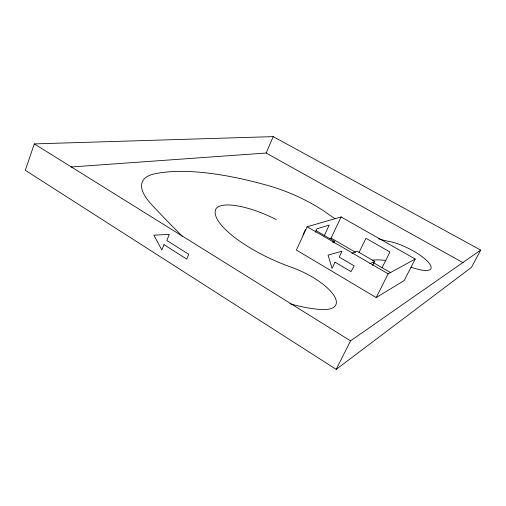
<?xml version="1.0" encoding="UTF-8"?>
<svg xmlns="http://www.w3.org/2000/svg" width="506" height="506" viewBox="0 0 506 506"><rect width="100%" height="100%" fill="white"/><g stroke="black" fill="none" stroke-linecap="round" stroke-linejoin="round"><path stroke-width="0.76" d="M34.313 143.9L25.3 170.275L336.199 369.386L471.434 267.377L480.7 250.103L273.246 136.614L34.313 143.9L350.544 340.848L480.7 250.103M70.948 167.005L266.137 153.033L273.246 136.614M302.949 235.031L305.472 229.572M307.148 226.751L296.383 250.04L376.192 297.56L404.205 280.533L415.224 259.015L341.088 216.954L307.148 226.751L388.153 273.835L415.224 259.015M315.282 232.324L316.92 228.807L329.248 225.069L324.245 235.701M329.602 238.611L331.063 238.111L341.088 216.954M334.074 242.848L334.719 241.495L315.94 230.591M359.026 252.507L365.964 238.301L389.949 251.988L382.087 267.706M372.669 265.492L374.68 261.438L356.989 251.191L351.91 253.31M336.199 369.386L350.544 340.848M376.192 297.56L388.153 273.835M369.854 263.746L374.68 261.438M332.676 242.229L334.719 241.495M266.137 153.033L463.167 262.772M331.063 238.111L355.61 252.349M373.46 262.703L390.796 272.759M276.27 219.579A50.202 15.566 23.9 0 0 215.417 210.123A72.845 22.568 24.4 0 0 291.165 267.168A44.167 15.629 25.3 0 1 333.075 294.22A44.167 15.629 25.3 0 1 321.848 309.533A89.138 30.486 24.4 0 1 289.932 303.771M182.362 236.296A1052.259 179.358 31 0 1 151.661 204.626A97.007 30.208 23.2 0 1 154.823 173.798A249.844 83.256 26.5 0 1 269.888 186.075A59.967 16.553 24.3 0 1 327.882 213.848A50.239 12.454 25.6 0 0 335.035 218.693M378.697 238.845A50.239 12.454 25.6 0 0 389.38 241.482A27.438 7.173 26.7 0 1 425.141 259.11A31.859 8.368 26.7 0 1 411.036 267.162M372.34 260.274A76.223 22.188 27.9 0 1 385.743 260.495M163.976 244.676L161.819 249.964L153.868 235.195L169.308 234.36L166.809 240.489L188.732 254.303L186.727 259.085L163.976 244.676M335.035 262.184L332.056 268.389L328.071 255.106L342.012 251.191L339.191 257.061L354.2 265.865L351.037 271.633L335.035 262.184"/></g></svg>
